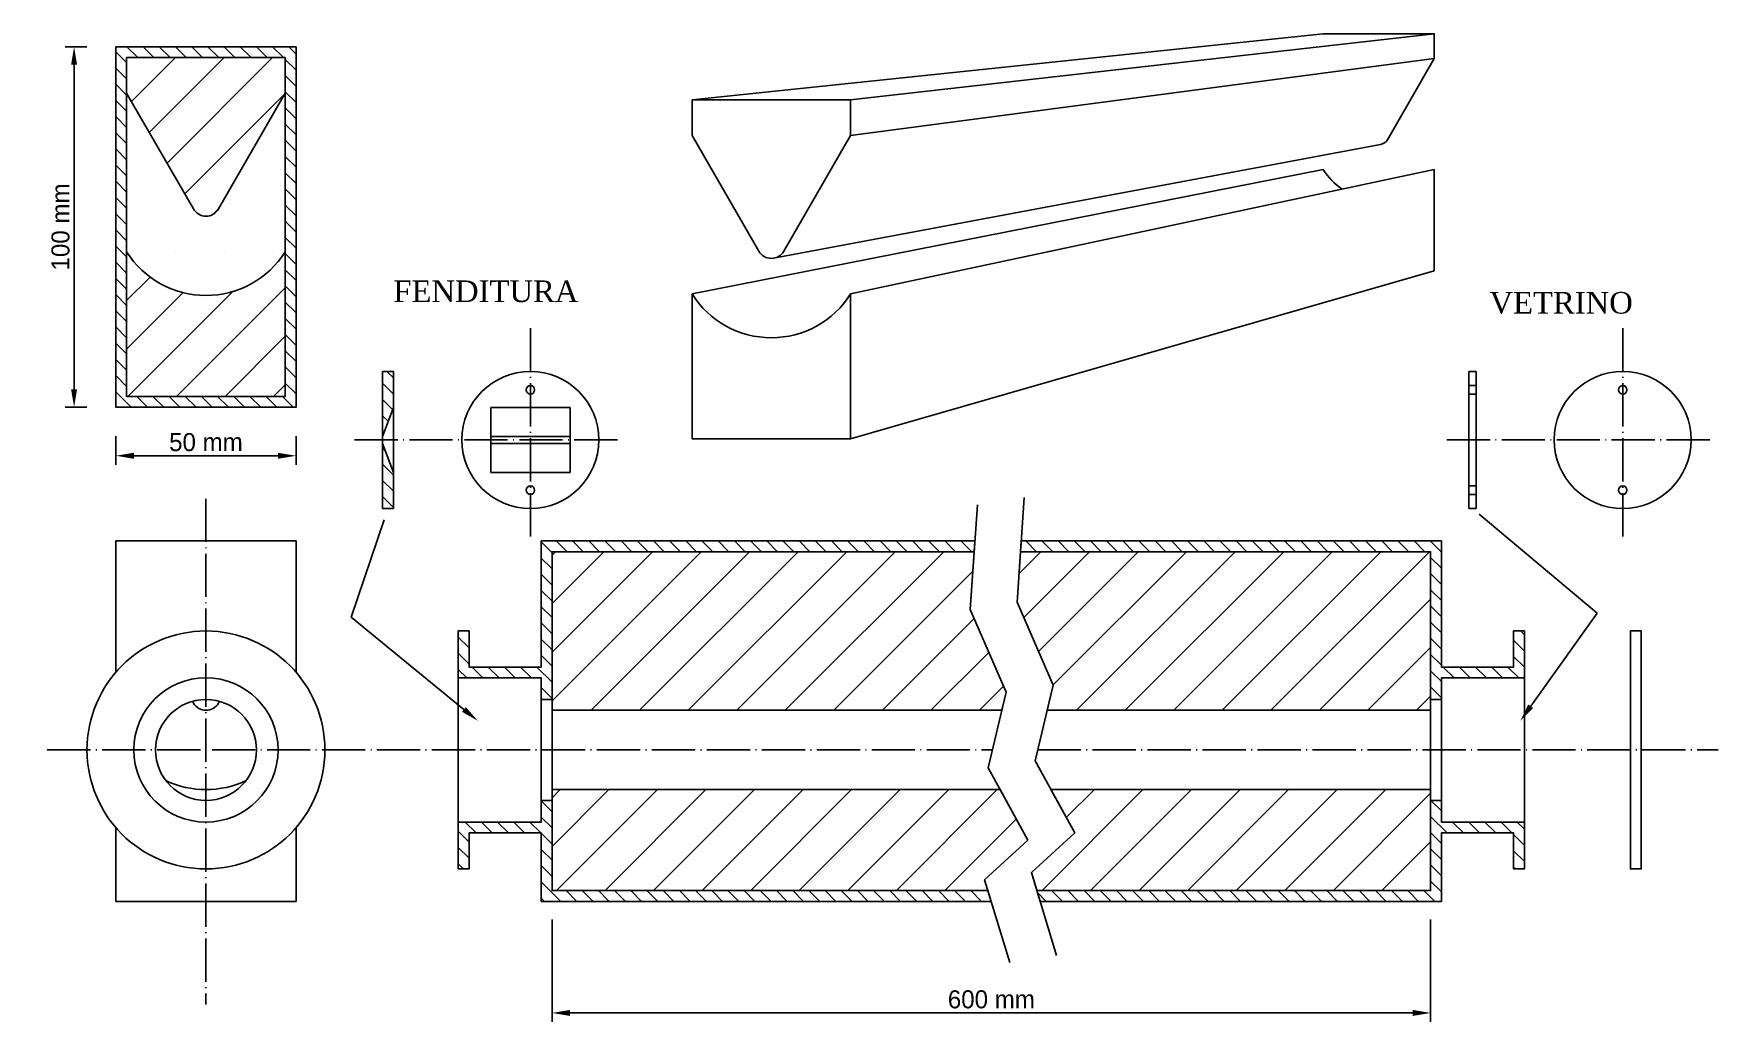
# Model space of a CAD drawing. Extents: x 51 to 519, y 37 to 313.
import ezdxf

# ---------------------------------------------------------------- set-up
doc = ezdxf.new("R2010")
doc.units = 0
doc.header["$LTSCALE"] = 0.5
doc.linetypes.add('ACAD_ISO04W100', pattern=[30.5, 24, -3, 0.5, -3])
doc.layers.get('0').update_dxf_attribs({"linetype": 'CONTINUOUS'})
doc.layers.get('DEFPOINTS').update_dxf_attribs({"linetype": 'CONTINUOUS'})
doc.layers.add('CONTORNI', color=7, linetype='CONTINUOUS')
doc.layers.add('TRATTEGGIO', color=7, linetype='CONTINUOUS')
doc.styles.add('STYLE1', font='TIMES.TTF')
doc.dimstyles.new('STANDARD$0', dxfattribs={"dimscale": 2, "dimtxt": 2.5, "dimasz": 2.5, "dimexe": 1.25, "dimexo": 4, "dimtad": 1, "dimdec": 4, "dimtxsty": 'STANDARD', "dimcen": 2.5, "dimazin": 3, "dimtfac": 1, "dimtdec": 4, "dimtmove": 0, "dimatfit": 3, "dimtolj": 1, "dimtzin": 0})

# ---------------------------------------------------------------- blocks, each defined once
blk = doc.blocks.new('*D2')
at = {"color": 0, "linetype": 'BYBLOCK'}
for p, q in [((195, 67), (195, 38.54)), ((438.75, 67), (438.75, 38.54)), ((200, 41.04), (433.75, 41.04))]:
    blk.add_line(p, q, dxfattribs=at)
for points in [[(200, 41.87), (200, 40.21), (195, 41.04)], [(433.75, 41.87), (433.75, 40.21), (438.75, 41.04)]]:
    blk.add_solid(points, dxfattribs=at)
at = {"layer": 'DEFPOINTS', "color": 0, "linetype": 'BYBLOCK'}
for p in [(195, 75), (438.75, 75), (438.75, 41.04)]:
    blk.add_point(p, dxfattribs=at)
at = {"color": 0, "linetype": 'BYBLOCK', "insert": (316.88, 44.79), "char_height": 5, "attachment_point": 5}
blk.add_mtext('\\A1;600 mm', dxfattribs=at)
blk = doc.blocks.new('*D3')
at = {"color": 0, "linetype": 'BYBLOCK'}
for p, q in [((66, 309.08), (59.92, 309.08)), ((62.42, 304.08), (62.42, 214.08)), ((66, 209.08), (59.92, 209.08))]:
    blk.add_line(p, q, dxfattribs=at)
for points in [[(61.59, 304.08), (63.25, 304.08), (62.42, 309.08)], [(61.59, 214.08), (63.25, 214.08), (62.42, 209.08)]]:
    blk.add_solid(points, dxfattribs=at)
at = {"layer": 'DEFPOINTS', "color": 0, "linetype": 'BYBLOCK'}
for p in [(74, 309.08), (62.42, 209.08), (74, 209.08)]:
    blk.add_point(p, dxfattribs=at)
at = {"color": 0, "linetype": 'BYBLOCK', "insert": (58.67, 259.08), "char_height": 5, "attachment_point": 5, "rotation": 90}
blk.add_mtext('\\A1;100 mm', dxfattribs=at)
blk = doc.blocks.new('*D4')
at = {"color": 0, "linetype": 'BYBLOCK'}
for p, q in [((74, 201.08), (74, 193.11)), ((124, 201.08), (124, 193.11)), ((79, 195.61), (119, 195.61))]:
    blk.add_line(p, q, dxfattribs=at)
for points in [[(79, 196.44), (79, 194.78), (74, 195.61)], [(119, 196.44), (119, 194.78), (124, 195.61)]]:
    blk.add_solid(points, dxfattribs=at)
at = {"layer": 'DEFPOINTS', "color": 0, "linetype": 'BYBLOCK'}
for p in [(74, 209.08), (124, 209.08), (124, 195.61)]:
    blk.add_point(p, dxfattribs=at)
at = {"color": 0, "linetype": 'BYBLOCK', "insert": (99, 199.36), "char_height": 5, "attachment_point": 5}
blk.add_mtext('\\A1;50 mm', dxfattribs=at)

msp = doc.modelspace()

# ---------------------------------------------------------------- hatches: boundary and pattern name
at = {"layer": 'TRATTEGGIO', "linetype": 'CONTINUOUS'}
h = msp.add_hatch(dxfattribs=at)
h.set_pattern_fill('ANSI31', color=256, angle=90, style=0)
h.paths.add_polyline_path([(324.96552, 169), (438.75172, 169), (438.75172, 128), (441.75172, 128), (441.75172, 134), (464.75172, 134), (464.75172, 147), (461.75172, 147), (461.75172, 137), (441.75172, 137), (441.75172, 172), (325.17241, 172)])
h.paths.add_polyline_path([(172, 147), (172, 137), (192, 137), (192, 172), (312.31034, 172), (312.10345, 169), (195, 169), (195, 128), (192, 128), (192, 134), (169, 134), (169, 147)])
h.paths.add_polyline_path([(192, 100), (195, 100), (195, 75), (315.91304, 75), (316.82609, 72), (192, 72), (192, 91), (172, 91), (172, 81), (169, 81), (169, 94), (192, 94)])
h.paths.add_polyline_path([(438.75172, 100), (438.75172, 75), (329.52174, 75), (330.43478, 72), (441.75172, 72), (441.75172, 91), (461.75172, 91), (461.75172, 81), (464.75172, 81), (464.75172, 94), (441.75172, 94), (441.75172, 100)])
h.paths.add_polyline_path([(124, 309.07614), (74, 309.07614), (74, 209.07614), (124, 209.07614)])
h.paths.add_polyline_path([(121, 212.07614), (121, 306.07614), (77, 306.07614), (77, 212.07614)], flags=16)
h = msp.add_hatch(dxfattribs=at)
h.set_pattern_fill('ANSI31', color=256, scale=3, style=0)
h.paths.add_polyline_path([(195, 125), (195, 169), (312.10345, 169), (311, 153), (321, 130), (319.80952, 125)])
h.paths.add_polyline_path([(319.3, 103), (327, 89), (315, 78), (315.91304, 75), (195, 75), (195, 103)])
h.paths.add_polyline_path([(438.75172, 103), (438.75172, 75), (329.52174, 75), (328, 80), (340, 91), (333.4, 103)])
h.paths.add_polyline_path([(438.75172, 125), (332.33333, 125), (334, 132), (324, 155), (324.96552, 169), (438.75172, 169)])
edge = h.paths.add_edge_path()
edge.add_line((77, 252.21974), (77, 212.07614))
edge.add_line((77, 212.07614), (121, 212.07614))
edge.add_line((121, 212.07614), (121, 252.21974))
edge.add_arc((99, 266.07614), 26, 212.2042275, 327.7957725, ccw=False)
edge = h.paths.add_edge_path()
edge.add_line((77, 306.07614), (121, 306.07614))
edge.add_line((121, 306.07614), (121, 296.18126))
edge.add_line((121, 296.18126), (102.4641, 264.07614))
edge.add_arc((99, 266.07614), 4, 210, 330, ccw=False)
edge.add_line((95.5359, 264.07614), (77, 296.18126))
edge.add_line((77, 296.18126), (77, 306.07614))
h = msp.add_hatch(dxfattribs=at)
h.set_pattern_fill('ANSI31', color=256, angle=90, style=0)
h.paths.add_polyline_path([(148, 201), (151, 209), (151, 219), (148, 219)])
h.paths.add_polyline_path([(148, 199), (151, 191), (151, 181), (148, 181)])

# ---------------------------------------------------------------- linework, layer by layer
at = {"layer": 'CONTORNI', "linetype": 'CONTINUOUS'}
for p, q in [((408.9408, 312.69746), (233.84748, 294.35025)), ((439.7408, 312.69746), (277.84748, 294.35025)), ((277.84748, 284.45537), (439.7408, 305.77104)), ((256.48458, 250.40132), (424.8564, 281.94534)), ((233.84748, 240.49385), (408.9408, 274.99798)), ((277.84748, 240.49385), (439.7408, 274.99798)), ((277.84748, 200.35025), (439.7408, 246.89746)), ((451.37189, 219), (449.37189, 219)), ((449.37189, 219), (449.37189, 181)), ((451.37189, 215.10993), (449.37189, 215.10993)), ((451.37189, 219), (451.37189, 181)), ((451.37189, 212.73778), (449.37189, 212.73778)), ((151, 209), (151, 191)), ((178, 209), (200, 209)), ((178, 191), (178, 209)), ((200, 191), (200, 209)), ((148, 201), (148, 199)), ((178, 201), (200, 201)), ((178, 199), (200, 199)), ((178, 191), (200, 191)), ((451.37189, 187.26222), (449.37189, 187.26222)), ((451.37189, 184.89007), (449.37189, 184.89007)), ((139.24215, 150.83756), (148.46673, 177.83154)), ((451.37189, 181), (449.37189, 181)), ((484.94679, 151.90355), (452.17169, 179.45425)), ((170.58156, 125.22025), (139.24215, 150.83756)), ((466.51499, 126.12322), (484.94679, 151.90355)), ((169, 94), (169, 134)), ((464.75172, 134), (464.75172, 94)), ((192, 128), (192, 100)), ((195, 100), (195, 128)), ((438.75172, 128), (438.75172, 100)), ((441.75172, 128), (441.75172, 100))]:
    msp.add_line(p, q, dxfattribs=at)
at = {"layer": 'CONTORNI', "linetype": 'ACAD_ISO04W100'}
for p, q in [((189, 231), (189, 172)), ((492.02505, 231), (492.02505, 172)), ((140.18999, 200), (214.57441, 200)), ((443.21505, 200), (517.59947, 200)), ((99, 183.69743), (99, 43.38362)), ((54.94484, 114), (317.19048, 114)), ((329.71429, 114), (518.55012, 114))]:
    msp.add_line(p, q, dxfattribs=at)
at = {"layer": 'CONTORNI'}
for points in [[(124, 309.07614), (74, 309.07614), (74, 209.07614), (124, 209.07614)], [(121, 212.07614), (121, 306.07614), (77, 306.07614), (77, 212.07614)], [(172, 147), (172, 137), (192, 137), (192, 172), (312.31034, 172), (312.10345, 169), (195, 169), (195, 128), (192, 128), (192, 134), (169, 134), (169, 147)], [(324.96552, 169), (438.75172, 169), (438.75172, 128), (441.75172, 128), (441.75172, 134), (464.75172, 134), (464.75172, 147), (461.75172, 147), (461.75172, 137), (441.75172, 137), (441.75172, 172), (325.17241, 172)], [(192, 100), (195, 100), (195, 75), (315.91304, 75), (316.82609, 72), (192, 72), (192, 91), (172, 91), (172, 81), (169, 81), (169, 94), (192, 94)], [(438.75172, 100), (438.75172, 75), (329.52174, 75), (330.43478, 72), (441.75172, 72), (441.75172, 91), (461.75172, 91), (461.75172, 81), (464.75172, 81), (464.75172, 94), (441.75172, 94), (441.75172, 100)]]:
    msp.add_lwpolyline(points, close=True, dxfattribs=at)
for points in [[(408.9408, 312.69746), (439.7408, 312.69746), (439.7408, 305.77104), (426.76567, 283.29746, -0.218898329), (424.8564, 281.94534, -0.218898329)], [(414.2339, 269.56172, -0.105380988), (408.9408, 274.99798)], [(102.74663, 127.48936), (102.4641, 127, -0.577350269), (95.5359, 127), (95.25337, 127.48936)], [(110.1243, 105.5, -0.224733287), (87.8757, 105.5, -0.224733287)]]:
    msp.add_lwpolyline(points, format="xyb", dxfattribs=at)
for points in [[(77, 306.07614), (121, 306.07614), (121, 296.18126), (102.4641, 264.07614, -0.577350269), (95.5359, 264.07614), (77, 296.18126), (77, 306.07614)], [(233.84748, 294.35025), (277.84748, 294.35025), (277.84748, 284.45537), (259.31158, 252.35025, -0.577350269), (252.38337, 252.35025), (233.84748, 284.45537), (233.84748, 294.35025)], [(77, 252.21974), (77, 212.07614), (121, 212.07614), (121, 252.21974, -0.551981525)], [(233.84748, 240.49385), (233.84748, 200.35025), (277.84748, 200.35025), (277.84748, 240.49385, -0.551981525)]]:
    msp.add_lwpolyline(points, format="xyb", close=True, dxfattribs=at)
for points in [[(439.7408, 246.89746), (439.7408, 274.99798)], [(326, 184), (324, 155), (334, 132), (329, 111), (340, 91), (328, 80), (335, 57)], [(313, 182), (311, 153), (321, 130), (316, 109), (327, 89), (315, 78), (322, 55)], [(124, 135.54066), (124, 172), (74, 172), (74, 135.54066)], [(74, 92.45934), (74, 72), (124, 72), (124, 92.45934)]]:
    msp.add_lwpolyline(points, dxfattribs=at)
at = {"layer": 'CONTORNI', "linetype": 'CONTINUOUS'}
for points in [[(148, 201), (151, 209), (151, 219), (148, 219), (148, 201)], [(148, 199), (151, 191), (151, 181), (148, 181), (148, 199)], [(195, 125), (195, 169), (312.10345, 169), (311, 153), (321, 130), (319.80952, 125)], [(438.75172, 125), (332.33333, 125), (334, 132), (324, 155), (324.96552, 169), (438.75172, 169), (438.75172, 125)], [(494.15561, 147), (497.15561, 147), (497.15561, 81), (494.15561, 81)], [(319.3, 103), (327, 89), (315, 78), (315.91304, 75), (195, 75), (195, 103)], [(438.75172, 103), (438.75172, 75), (329.52174, 75), (328, 80), (340, 91), (333.4, 103), (438.75172, 103)]]:
    msp.add_lwpolyline(points, close=True, dxfattribs=at)
for centre, radius in [((189, 200), 19), ((189, 213.92386), 1.18608), ((492.02505, 200), 19), ((492.02505, 213.92386), 1.18608), ((189, 186.07614), 1.18608), ((492.02505, 186.07614), 1.18608), ((99, 114), 33), ((99, 114), 20), ((99, 114), 14)]:
    msp.add_circle(centre, radius, dxfattribs=at)
for points in [[(467.19288, 125.63855), (465.83709, 126.60788), (463.60699, 122.05584)], [(171.10897, 125.86545), (170.05416, 124.57504), (174.4528, 122.05584)]]:
    msp.add_solid(points, dxfattribs=at)

# ---------------------------------------------------------------- texts
at = {"layer": 'CONTORNI', "linetype": 'CONTINUOUS', "style": 'STYLE1'}
for s, p in [('FENDITURA', (150.97903, 238.24873)), ('VETRINO', (455.07108, 235.05076))]:
    msp.add_text(s, height=6, dxfattribs=at).set_placement(p)

# ---------------------------------------------------------------- dimensions: what is measured, and where the dimension line sits
at = {"layer": 'CONTORNI', "linetype": 'CONTINUOUS'}
for p1, p2, distance, text, picture, middle in [((74, 309.07614), (74, 209.07614), -11.58111, '100 mm', '*D3', (58.66889, 259.07614)), ((74, 209.07614), (124, 209.07614), -13.46701, '50 mm', '*D4', (99, 199.35914)), ((195, 75), (438.75172, 75), -33.95939, '600 mm', '*D2', (316.87586, 44.79061))]:
    dim = msp.add_aligned_dim(p1=p1, p2=p2, distance=distance, text=text, dimstyle='STANDARD$0', override={"dimexo": 4}, dxfattribs=at)
    dim.commit()
    dim.dimension.update_dxf_attribs({"geometry": picture, "text_midpoint": middle})

doc.saveas('drawing.dxf')
